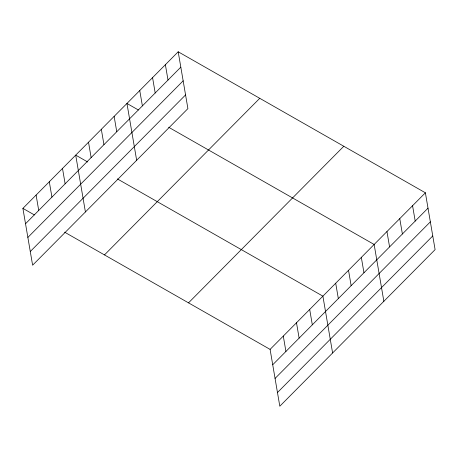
<?xml version="1.0" encoding="UTF-8"?>
<svg xmlns="http://www.w3.org/2000/svg" width="458" height="458" viewBox="0 0 458 458"><rect width="100%" height="100%" fill="white"/><g stroke="black" fill="none" stroke-linecap="round" stroke-linejoin="round"><path stroke-width="0.69" d="M178.191 51.783L187.906 108.609L32.615 265.205L22.9 208.379L178.191 51.783L425.385 192.795L435.1 249.621L279.809 406.217L270.094 349.391L64.595 232.166M25.528 223.744L180.818 67.143M27.864 237.427L183.16 80.826M30.274 251.522L185.564 94.926M104.476 254.911L259.766 98.315M188.519 302.858L343.815 146.257M270.094 349.391L425.385 192.795M272.722 364.757L428.012 208.155M275.058 378.44L430.354 221.838M277.468 392.535L432.758 235.939M138.425 110.006L126.946 103.456L136.661 160.289M168.641 127.244L374.14 244.469L383.856 301.295M87.787 162.029L75.702 155.136L85.411 211.962M117.391 178.918L322.896 296.149L332.605 352.975M22.9 208.379L34.379 214.928M412.572 205.711L415.2 221.077M399.765 218.632L402.387 233.992M386.953 231.553L389.575 246.914M361.328 257.39L363.955 272.75M348.515 270.312L351.143 285.672M335.703 283.227L338.33 298.593M309.694 309.459L312.322 324.819M296.492 322.77L299.12 338.13M283.296 336.08L285.918 351.446M165.378 64.698L168.006 80.064M152.571 77.62L155.193 92.985M139.759 90.541L142.386 105.901M114.134 116.378L116.761 131.744M101.321 129.299L103.949 144.659M88.508 142.215L91.136 157.581M62.5 168.447L65.128 183.813M49.298 181.757L51.926 197.123M36.102 195.068L38.724 210.434"/></g></svg>
